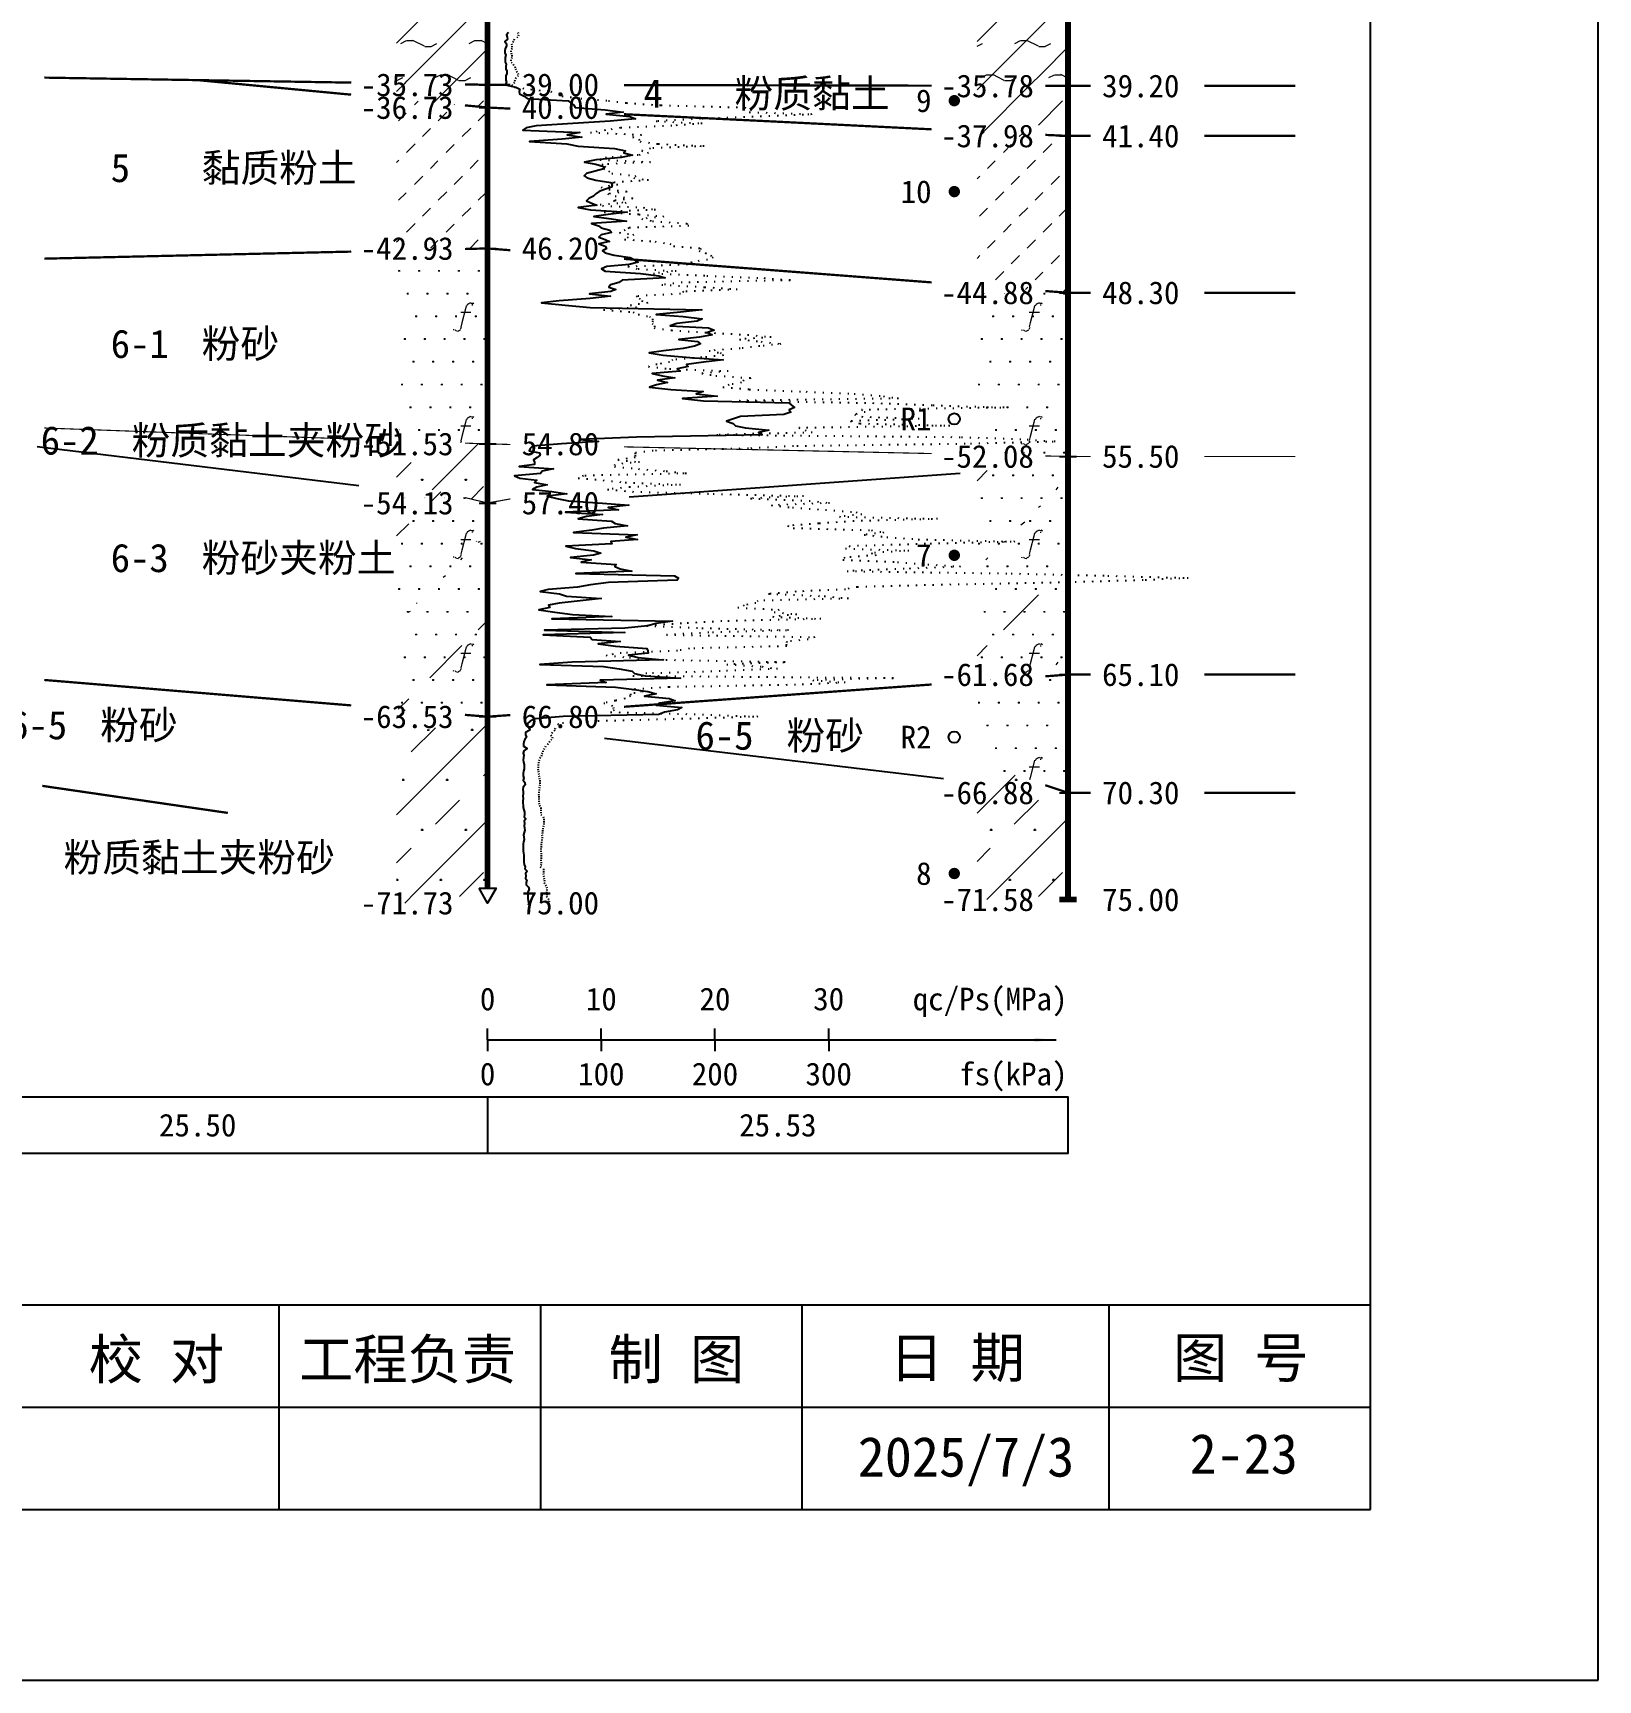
# Model space of a CAD drawing. Extents: x -37 to 3540, y -1485 to 297.
# Drawn here: x 3153.6 to 3291.2, y -891 to -746.1 of the extents above; entities that cross this region are included whole.
import ezdxf
from ezdxf.enums import TextEntityAlignment as Align

# ---------------------------------------------------------------- set-up
doc = ezdxf.new("R2010")
doc.units = 0
doc.linetypes.add('DOT', pattern=[6.35, 0, -6.35])
doc.layers.get('0').update_dxf_attribs({"linetype": 'CONTINUOUS'})
for name, color, linetype in [('CURVE', 200, 'CONTINUOUS'), ('FRAME', 7, 'CONTINUOUS'), ('HOLE', 41, 'CONTINUOUS'), ('RULER', 7, 'CONTINUOUS'), ('SAMPLE', 1, 'CONTINUOUS'), ('STRATUM', 241, 'CONTINUOUS')]:
    doc.layers.add(name, color=color, linetype=linetype)
doc.layers.add('HATCH', color=7, linetype='CONTINUOUS', lineweight=13)
doc.styles.add('ST', font='')
doc.styles.get('ST').set_extended_font_data('SimSun')
pattern_1 = [(45, (2761.5203, -891), (-2.12132, 2.12132), [10, 0]), (26.565, (2762.5944, -891.2536), (5.999823, 5.999812), [0.567, -12.849]), (0, (2762.0274, -891.2536), (0, 6), [0.567, -5.433]), (26.565, (2759.939, -891), (5.999823, 5.999812), [0.567, -12.849]), (0, (2760.446, -890.7464), (0, 6), [0.567, -5.433]), (153.435, (2762.0274, -891.2536), (-5.999818, -5e-06), [1.134, -12.2826]), (26.565, (2765.5944, -888.2536), (5.999823, 5.999812), [0.567, -12.849]), (0, (2765.0274, -888.2536), (0, 6), [0.567, -5.433]), (26.565, (2762.939, -888), (5.999823, 5.999812), [0.567, -12.849]), (0, (2763.446, -887.7464), (0, 6), [0.567, -5.433]), (153.435, (2765.0274, -888.2536), (-5.999818, -5e-06), [1.134, -12.2826])]
pattern_2 = [(45, (2761.52, -891), (-4.24264, 4.24264), [10, 0]), (45, (2762.581, -894.182), (-2.12132, 6.36396), [3, -3])]
pattern_3 = [(45, (2761.5203, -891), (-6e-07, 6.99998), [0.9473, -8.9522]), (45, (2762.9203, -889.6), (-6e-07, 6.99998), [0.9869, -8.9126]), (45, (2764.3203, -888.2), (-6e-07, 6.99998), [1.06018, -8.83931]), (45, (2765.7203, -886.8), (-6e-07, 6.99998), [0.94918, -8.95032]), (45, (2767.1203, -885.4), (-6e-07, 6.99998), [1.0365, -8.86299]), (45, (2765.0203, -891), (-6e-07, 6.99998), [1.01335, -8.88615]), (45, (2766.4203, -889.6), (-6e-07, 6.99998), [1.07896, -12.12037]), (45, (2767.8203, -888.2), (-6e-07, 6.99998), [0.99882, -8.90067]), (45, (2762.2203, -886.8), (-4e-07, 6.99998), [1.05533, -8.844165]), (45, (2763.6203, -885.4), (-4e-07, 6.99998), [1.0365, -8.86299])]
pattern_4 = [(82.875, (2760.6857, -892.206), (0.0003693, 10.0001764), [0.08929, -80.53371]), (143.13, (2760.7867, -892.2818), (-29.999964, 20.0000536), [0.12627, -49.87373]), (172.875, (2760.9639, -892.304), (-70.0002457, 9.9996603), [0.17857, -80.44443]), (206.565, (2761.1423, -892.2147), (-9.999705, -9.999687), [0.19954, -22.16046]), (243.435, (2761.2316, -892.0363), (9e-06, -9.999696), [0.19954, -22.16146]), (255.964, (2761.3209, -891.679), (-0.0002, -9.999501), [0.36813, -40.86287]), (255.964, (2761.631, -890.439), (-0.0002, -9.999501), [1.27838, -39.95262]), (255.964, (2761.6994, -890.165), (-0.0002, -9.999501), [0.28235, -40.94865]), (216.87, (2761.8896, -889.9108), (-9.999982, -10.000018), [0.12627, -49.87373]), (243.435, (2761.7886, -889.9865), (9e-06, -9.999696), [0.19954, -22.16146]), (206.565, (2762.068, -889.8215), (-9.999705, -9.999687), [0.19954, -22.16046]), (172.875, (2762.2453, -889.8437), (-70.0002457, 9.9996603), [0.17857, -80.44443]), (143.13, (2762.3463, -889.9194), (-29.999964, 20.0000536), [0.12627, -49.87373]), (82.875, (2762.3352, -890.008), (0.0003693, 10.0001764), [0.08929, -80.53371]), (0, (2761.191, -890.66), (0, 10), [0.89286, -9.10714]), (0, (2761.5453, -891), (1, 2), [0, -1.75]), (0, (2761.5203, -890.975), (1, 2), [0, -1.75]), (0, (2761.5203, -891), (1, 2), [0, -1.75]), (0, (2761.4953, -891), (1, 2), [0, -1.75]), (0, (2761.5203, -891.025), (1, 2), [0, -1.75])]
pattern_5 = [(82.875, (2759.684, -893.6533), (0.000812, 22.000388), [0.19644, -177.17416]), (143.13, (2759.9064, -893.82), (-65.99992, 44.000118), [0.2778, -109.7222]), (172.875, (2760.2962, -893.8687), (-154.00054, 21.999253), [0.39285, -176.97775]), (206.565, (2760.689, -893.672), (-21.99935, -21.99931), [0.439, -48.753]), (243.435, (2760.885, -893.28), (2e-05, -21.99933), [0.439, -48.7552]), (255.964, (2761.0816, -892.494), (-0.00044, -21.9989), [0.8099, -89.8983]), (255.964, (2761.7637, -889.7656), (-0.00044, -21.9989), [2.8124, -87.8958]), (255.964, (2761.9143, -889.163), (-0.00044, -21.9989), [0.6212, -90.087]), (216.87, (2762.333, -888.6037), (-21.99996, -22.00004), [0.2778, -109.7222]), (243.435, (2762.111, -888.77), (2e-05, -21.99933), [0.439, -48.7552]), (206.565, (2762.7255, -888.407), (-21.99935, -21.99931), [0.439, -48.753]), (172.875, (2763.1153, -888.456), (-154.00054, 21.999253), [0.39285, -176.97775]), (143.13, (2763.3376, -888.6228), (-65.99992, 44.000118), [0.2778, -109.7222]), (82.875, (2763.3132, -888.8177), (0.000812, 22.000388), [0.19644, -177.17416]), (0, (2760.795, -890.252), (0, 22), [1.9643, -20.0357]), (0, (2761.5753, -891), (2.2, 4.4), [0, -3.85]), (0, (2761.5203, -890.945), (2.2, 4.4), [0, -3.85]), (0, (2761.5203, -891), (2.2, 4.4), [0, -3.85]), (0, (2761.4653, -891), (2.2, 4.4), [0, -3.85]), (0, (2761.5203, -891.055), (2.2, 4.4), [0, -3.85])]
pattern_6 = [(45, (2761.52, -891), (-2e-06, 15.39996), [4.3383, -17.44058]), (45, (2767.709, -884.777), (-2e-06, 15.39996), [4.38607, -17.3928]), (45, (2772.669, -879.819), (-2e-06, 15.39996), [3.98994, -17.78894]), (26.565, (2761.52, -883.3), (15.4, 15.4), [0.2123, -34.22315]), (36.8699, (2763.0603, -881.76), (15.4, 15.4), [0.43504, -76.56496]), (315, (2769.22, -875.653), (15.39996, 3e-06), [0.0727, -21.70617]), (26.565, (2769.22, -891), (15.4, 15.4), [0.31845, -34.117]), (26.565, (2770.76, -889.46), (15.4, 15.4), [0.2316, -34.20383]), (90, (2771.53, -888.69), (-15.4, -1e-06), [0.0633, -15.3367]), (26.565, (2772.3, -887.92), (15.4, 15.4), [0.2002, -68.6707]), (36.8699, (2773.8403, -886.38), (15.4, 15.4), [0.24352, -76.75648]), (45, (2775.38, -884.84), (-5e-07, 15.39996), [0.24005, -21.53884]), (315, (2776.731, -883.195), (15.39996, 3e-06), [0.0727, -21.70617]), (36.8699, (2764.6003, -880.22), (15.4, 15.4), [0.22493, -76.77507]), (53.1301, (2766.1403, -878.68), (30.8, 46.2), [0.29564, -76.70436]), (53.1301, (2767.6803, -877.14), (30.8, 46.2), [0.27774, -76.72226])]

# ---------------------------------------------------------------- blocks, each defined once
blk = doc.blocks.new('图签_A3长')
for p, q in [((0, 18), (-380, 18)), ((-96, 0), (-96, 18)), ((-73, 0), (-73, 18)), ((-50, 0), (-50, 18)), ((-23, 0), (-23, 18)), ((0, 0), (0, 18)), ((-320, 9), (0, 9)), ((-380, 0), (0, 0))]:
    blk.add_line(p, q)
at = {"style": 'ST'}
for s, p in [('校 对', (-106.8, 13.23)), ('工程负责', (-84.71, 13.23)), ('制 图', (-61.06, 13.23)), ('日 期', (-36.37, 13.36)), ('图 号', (-11.42, 13.36))]:
    blk.add_text(s, height=3.5, dxfattribs=at).set_placement(p, align=Align.MIDDLE_CENTER)
for tag, p in [('01＿单位名称', (-349.98, 8.36)), ('02＿工程名称', (-271.3, 5.16)), ('04＿工程编号', (-176.51, 4.65)), ('05＿日期', (-35.59, 4.65)), ('06＿图号', (-11.16, 4.91))]:
    blk.add_attdef(tag, text='', height=3.5, dxfattribs=at).set_placement(p, align=Align.MIDDLE_CENTER)
at = {"style": 'ST', "width": 0.85}
blk.add_attdef('03＿图件名称', text='', height=3, dxfattribs=at).set_placement((-205.49, 5.05), align=Align.MIDDLE_CENTER)
blk = doc.blocks.new('Arrow')
for points in [[(-3.984779, 0.348623), (0, 0), (-3.189535, 0)], [(-3.189535, 0), (0, 0), (-3.984779, -0.348623)]]:
    blk.add_solid(points)
blk = doc.blocks.new('SampleSoilUndisturbed')
at = {"const_width": 0.5}
blk.add_lwpolyline([(-0.25, 0, 1), (0.25, 0, 1)], format="xyb", close=True, dxfattribs=at)
blk = doc.blocks.new('SampleSoilDisturbed')
blk.add_circle((0, 0), 0.5)

msp = doc.modelspace()

# ---------------------------------------------------------------- hatches: boundary and pattern name
at = {"layer": 'HATCH'}
h = msp.add_hatch(dxfattribs=at)
h.set_pattern_fill('YNNT', color=251, style=0)
h.set_pattern_definition(pattern_1)
h.paths.add_polyline_path([(3193.56, -737.03), (3185.56, -737.37), (3185.56, -750.5), (3193.56, -750.63)])
h.paths.add_polyline_path([(3167.6, -746.68), (3187.1, -746.68), (3187.1, -741.8), (3167.6, -741.8)], flags=9)
h.paths.add_polyline_path([(3181.49, -752.12), (3191.05, -752.12), (3191.05, -749.19), (3181.49, -749.19)], flags=9)
h.paths.add_polyline_path([(3181.49, -738.52), (3191.05, -738.52), (3191.05, -735.59), (3181.49, -735.59)], flags=9)
h = msp.add_hatch(dxfattribs=at)
h.set_pattern_fill('YNNT', color=251, style=0)
h.set_pattern_definition(pattern_1)
h.paths.add_polyline_path([(3244.61, -738.33), (3236.61, -738.13), (3236.61, -750.72), (3244.61, -750.73)])
h.paths.add_polyline_path([(3232.54, -752.22), (3242.1, -752.22), (3242.1, -749.29), (3232.54, -749.29)], flags=9)
h.paths.add_polyline_path([(3232.54, -739.82), (3242.1, -739.82), (3242.1, -736.89), (3232.54, -736.89)], flags=9)
h = msp.add_hatch(dxfattribs=at)
h.set_pattern_fill('FZNT', color=32, style=0)
h.set_pattern_definition(pattern_2)
h.paths.add_polyline_path([(3193.56, -750.63), (3185.56, -750.5), (3185.56, -751.88), (3193.56, -752.63)])
h.paths.add_polyline_path([(3181.49, -754.12), (3191.05, -754.12), (3191.05, -751.19), (3181.49, -751.19)], flags=9)
h.paths.add_polyline_path([(3181.49, -752.12), (3191.05, -752.12), (3191.05, -749.19), (3181.49, -749.19)], flags=9)
h = msp.add_hatch(dxfattribs=at)
h.set_pattern_fill('FZNT', color=32, style=0)
h.set_pattern_definition(pattern_2)
h.paths.add_polyline_path([(3244.61, -750.73), (3236.61, -750.72), (3236.61, -754.74), (3244.61, -755.13)])
h.paths.add_polyline_path([(3232.54, -756.62), (3242.1, -756.62), (3242.1, -753.69), (3232.54, -753.69)], flags=9)
h.paths.add_polyline_path([(3232.54, -752.22), (3242.1, -752.22), (3242.1, -749.29), (3232.54, -749.29)], flags=9)
h = msp.add_hatch(dxfattribs=at)
h.set_pattern_fill('NZFT', color=52, style=0)
h.set_pattern_definition(pattern_3)
h.paths.add_polyline_path([(3193.56, -752.63), (3185.56, -751.88), (3185.56, -765.22), (3193.56, -765.03)])
h.paths.add_polyline_path([(3181.49, -766.52), (3191.05, -766.52), (3191.05, -763.59), (3181.49, -763.59)], flags=9)
h.paths.add_polyline_path([(3181.49, -754.12), (3191.05, -754.12), (3191.05, -751.19), (3181.49, -751.19)], flags=9)
h = msp.add_hatch(dxfattribs=at)
h.set_pattern_fill('NZFT', color=52, style=0)
h.set_pattern_definition(pattern_3)
h.paths.add_polyline_path([(3244.61, -755.13), (3236.61, -754.74), (3236.61, -768.32), (3244.61, -768.93)])
h.paths.add_polyline_path([(3232.54, -770.42), (3242.1, -770.42), (3242.1, -767.49), (3232.54, -767.49)], flags=9)
h.paths.add_polyline_path([(3232.54, -756.62), (3242.1, -756.62), (3242.1, -753.69), (3232.54, -753.69)], flags=9)
h = msp.add_hatch(dxfattribs=at)
h.set_pattern_fill('FS', color=142, style=0)
h.set_pattern_definition(pattern_4)
h.paths.add_polyline_path([(3193.56, -765.03), (3185.56, -765.22), (3185.56, -781.95), (3193.56, -782.23)])
h.paths.add_polyline_path([(3181.49, -783.72), (3191.05, -783.72), (3191.05, -780.79), (3181.49, -780.79)], flags=9)
h.paths.add_polyline_path([(3181.49, -766.52), (3191.05, -766.52), (3191.05, -763.59), (3181.49, -763.59)], flags=9)
h = msp.add_hatch(dxfattribs=at)
h.set_pattern_fill('FS', color=142, style=0)
h.set_pattern_definition(pattern_4)
h.paths.add_polyline_path([(3244.61, -768.93), (3236.61, -768.32), (3236.61, -783.16), (3244.61, -783.33)])
h.paths.add_polyline_path([(3212.65, -786.31), (3239.32, -786.31), (3239.32, -781.37), (3212.65, -781.37)], flags=9)
h.paths.add_polyline_path([(3232.54, -784.82), (3242.1, -784.82), (3242.1, -781.89), (3232.54, -781.89)], flags=9)
h.paths.add_polyline_path([(3232.54, -770.42), (3242.1, -770.42), (3242.1, -767.49), (3232.54, -767.49)], flags=9)
h = msp.add_hatch(dxfattribs=at)
h.set_pattern_fill('FZNT', color=32, style=0)
h.set_pattern_definition(pattern_2)
h.paths.add_polyline_path([(3193.56, -782.23), (3185.56, -781.95), (3185.56, -785.52), (3193.56, -787.43)])
h.paths.add_polyline_path([(3181.49, -788.92), (3191.05, -788.92), (3191.05, -785.99), (3181.49, -785.99)], flags=9)
h.paths.add_polyline_path([(3181.49, -783.72), (3191.05, -783.72), (3191.05, -780.79), (3181.49, -780.79)], flags=9)
h = msp.add_hatch(dxfattribs=at)
h.set_pattern_fill('FS', color=32, scale=2.2, style=0)
h.set_pattern_definition(pattern_5)
h.paths.add_polyline_path([(3193.56, -782.23), (3185.56, -781.95), (3185.56, -785.52), (3193.56, -787.43)])
h.paths.add_polyline_path([(3181.49, -788.92), (3191.05, -788.92), (3191.05, -785.99), (3181.49, -785.99)], flags=9)
h.paths.add_polyline_path([(3181.49, -783.72), (3191.05, -783.72), (3191.05, -780.79), (3181.49, -780.79)], flags=9)
h = msp.add_hatch(dxfattribs=at)
h.set_pattern_fill('FS', color=142, style=0)
h.set_pattern_definition(pattern_4)
h.paths.add_polyline_path([(3244.61, -783.33), (3236.61, -783.16), (3236.61, -803.11), (3244.61, -802.53)])
h.paths.add_polyline_path([(3212.65, -786.31), (3239.32, -786.31), (3239.32, -781.37), (3212.65, -781.37)], flags=9)
h.paths.add_polyline_path([(3232.54, -804.02), (3242.1, -804.02), (3242.1, -801.09), (3232.54, -801.09)], flags=9)
h.paths.add_polyline_path([(3232.54, -784.82), (3242.1, -784.82), (3242.1, -781.89), (3232.54, -781.89)], flags=9)
h = msp.add_hatch(dxfattribs=at)
h.set_pattern_fill('SZFT', color=142, scale=2.2, style=0)
h.set_pattern_definition(pattern_6)
h.paths.add_polyline_path([(3244.61, -783.33), (3236.61, -783.16), (3236.61, -803.11), (3244.61, -802.53)])
h.paths.add_polyline_path([(3212.65, -786.31), (3239.32, -786.31), (3239.32, -781.37), (3212.65, -781.37)], flags=9)
h.paths.add_polyline_path([(3232.54, -804.02), (3242.1, -804.02), (3242.1, -801.09), (3232.54, -801.09)], flags=9)
h.paths.add_polyline_path([(3232.54, -784.82), (3242.1, -784.82), (3242.1, -781.89), (3232.54, -781.89)], flags=9)
h = msp.add_hatch(dxfattribs=at)
h.set_pattern_fill('FS', color=142, style=0)
h.set_pattern_definition(pattern_4)
h.paths.add_polyline_path([(3193.56, -787.43), (3185.56, -785.52), (3185.56, -805.57), (3193.56, -806.23)])
h.paths.add_polyline_path([(3167.59, -794.7), (3187.11, -794.7), (3187.11, -789.76), (3167.59, -789.76)], flags=9)
h.paths.add_polyline_path([(3181.49, -807.72), (3191.05, -807.72), (3191.05, -804.79), (3181.49, -804.79)], flags=9)
h.paths.add_polyline_path([(3181.49, -788.92), (3191.05, -788.92), (3191.05, -785.99), (3181.49, -785.99)], flags=9)
h = msp.add_hatch(dxfattribs=at)
h.set_pattern_fill('SZFT', color=142, scale=2.2, style=0)
h.set_pattern_definition(pattern_6)
h.paths.add_polyline_path([(3193.56, -787.43), (3185.56, -785.52), (3185.56, -805.57), (3193.56, -806.23)])
h.paths.add_polyline_path([(3167.59, -794.7), (3187.11, -794.7), (3187.11, -789.76), (3167.59, -789.76)], flags=9)
h.paths.add_polyline_path([(3181.49, -807.72), (3191.05, -807.72), (3191.05, -804.79), (3181.49, -804.79)], flags=9)
h.paths.add_polyline_path([(3181.49, -788.92), (3191.05, -788.92), (3191.05, -785.99), (3181.49, -785.99)], flags=9)
h = msp.add_hatch(dxfattribs=at)
h.set_pattern_fill('FS', color=142, style=0)
h.set_pattern_definition(pattern_4)
h.paths.add_polyline_path([(3244.61, -802.53), (3236.61, -803.11), (3236.61, -810.25), (3244.61, -812.93)])
h.paths.add_polyline_path([(3242.85, -809.39), (3251.65, -809.39), (3251.65, -804.44), (3242.85, -804.44)], flags=9)
h.paths.add_polyline_path([(3235.07, -808.81), (3241.65, -808.81), (3241.65, -805.14), (3235.07, -805.14)], flags=9)
h.paths.add_polyline_path([(3232.54, -804.02), (3242.1, -804.02), (3242.1, -801.09), (3232.54, -801.09)], flags=9)
h = msp.add_hatch(dxfattribs=at)
h.set_pattern_fill('FZNT', color=32, style=0)
h.set_pattern_definition(pattern_2)
h.paths.add_polyline_path([(3193.56, -806.23), (3185.56, -805.57), (3185.56, -822.63), (3193.56, -822.63), (3192.81, -821.33), (3193.56, -821.33)])
h.paths.add_polyline_path([(3167.59, -819.44), (3194.26, -819.44), (3194.26, -814.5), (3167.59, -814.5)], flags=9)
h.paths.add_polyline_path([(3181.49, -824.12), (3191.05, -824.12), (3191.05, -821.19), (3181.49, -821.19)], flags=9)
h.paths.add_polyline_path([(3181.49, -807.72), (3191.05, -807.72), (3191.05, -804.79), (3181.49, -804.79)], flags=9)
h = msp.add_hatch(dxfattribs=at)
h.set_pattern_fill('FS', color=32, scale=2.2, style=0)
h.set_pattern_definition(pattern_5)
h.paths.add_polyline_path([(3193.56, -806.23), (3185.56, -805.57), (3185.56, -822.63), (3193.56, -822.63), (3192.81, -821.33), (3193.56, -821.33)])
h.paths.add_polyline_path([(3167.59, -819.44), (3194.26, -819.44), (3194.26, -814.5), (3167.59, -814.5)], flags=9)
h.paths.add_polyline_path([(3181.49, -824.12), (3191.05, -824.12), (3191.05, -821.19), (3181.49, -821.19)], flags=9)
h.paths.add_polyline_path([(3181.49, -807.72), (3191.05, -807.72), (3191.05, -804.79), (3181.49, -804.79)], flags=9)
h = msp.add_hatch(dxfattribs=at)
h.set_pattern_fill('FZNT', color=32, style=0)
h.set_pattern_definition(pattern_2)
h.paths.add_polyline_path([(3244.61, -812.93), (3236.61, -810.25), (3236.61, -822.33), (3244.61, -822.33)])
h.paths.add_polyline_path([(3232.54, -823.82), (3242.1, -823.82), (3242.1, -820.89), (3232.54, -820.89)], flags=9)
h.paths.add_polyline_path([(3232.54, -814.42), (3242.1, -814.42), (3242.1, -811.49), (3232.54, -811.49)], flags=9)
h = msp.add_hatch(dxfattribs=at)
h.set_pattern_fill('FS', color=32, scale=2.2, style=0)
h.set_pattern_definition(pattern_5)
h.paths.add_polyline_path([(3244.61, -812.93), (3236.61, -810.25), (3236.61, -822.33), (3244.61, -822.33)])
h.paths.add_polyline_path([(3232.54, -823.82), (3242.1, -823.82), (3242.1, -820.89), (3232.54, -820.89)], flags=9)
h.paths.add_polyline_path([(3232.54, -814.42), (3242.1, -814.42), (3242.1, -811.49), (3232.54, -811.49)], flags=9)

# ---------------------------------------------------------------- linework, layer by layer
at = {"layer": 'CURVE', "color": 30, "linetype": 'Continuous'}
msp.add_lwpolyline([(3195.4, -746.03), (3195.22, -746.23), (3195.28, -746.43), (3195.3, -746.63), (3195.08, -746.83), (3195.23, -747.03), (3195.22, -747.23), (3195.1, -747.43), (3195.08, -747.63), (3195.07, -747.83), (3195.17, -748.03), (3195.1, -748.23), (3195.11, -748.43), (3195.09, -748.63), (3195.19, -748.83), (3195.16, -749.03), (3195.17, -749.23), (3195.24, -749.43), (3195.24, -749.63), (3195.15, -749.83), (3195.15, -750.03), (3195.16, -750.23), (3195.23, -750.43), (3195.11, -750.63), (3196.04, -750.83), (3196.4, -751.03), (3196.34, -751.23), (3196.36, -751.43), (3196.79, -751.63), (3197.03, -751.83), (3200.65, -752.03), (3200.88, -752.23), (3201.14, -752.43), (3201.25, -752.63), (3203.9, -752.83), (3205.48, -753.03), (3204, -753.23), (3206.08, -753.43), (3206.56, -753.63), (3204.33, -753.83), (3201.06, -754.03), (3197.82, -754.23), (3196.95, -754.43), (3196.67, -754.63), (3201.68, -754.83), (3200.56, -755.03), (3201.85, -755.23), (3200.11, -755.43), (3197.25, -755.63), (3200.54, -755.83), (3201.54, -756.03), (3204.72, -756.23), (3205.68, -756.43), (3205.53, -756.63), (3206.29, -756.83), (3205.32, -757.03), (3203.12, -757.23), (3202.07, -757.43), (3203.07, -757.63), (3203.76, -757.83), (3203.79, -758.03), (3203.03, -758.23), (3202.25, -758.43), (3202.06, -758.63), (3202.33, -758.83), (3203.07, -759.03), (3204.4, -759.23), (3204.53, -759.43), (3204.47, -759.63), (3203.84, -759.83), (3203.38, -760.03), (3203.09, -760.23), (3202.88, -760.43), (3202.46, -760.63), (3202.26, -760.83), (3202.63, -761.03), (3203.18, -761.23), (3201.53, -761.43), (3202.61, -761.63), (3205.83, -761.83), (3204.16, -762.03), (3202.9, -762.23), (3204.45, -762.43), (3205.79, -762.63), (3202.7, -762.83), (3203.3, -763.03), (3203.56, -763.23), (3204.3, -763.43), (3204.45, -763.63), (3203.56, -763.83), (3203.35, -764.03), (3203.9, -764.23), (3204.27, -764.43), (3203.33, -764.63), (3203.89, -764.83), (3204.02, -765.03), (3203.66, -765.23), (3203.9, -765.43), (3204.68, -765.63), (3206.09, -765.83), (3206.49, -766.03), (3206.79, -766.23), (3206.01, -766.43), (3204.05, -766.63), (3203.58, -766.83), (3203.91, -767.03), (3207, -767.23), (3208.62, -767.43), (3209.19, -767.63), (3205.4, -767.83), (3205.11, -768.03), (3204.38, -768.23), (3204.22, -768.43), (3204.84, -768.63), (3204.39, -768.83), (3202.53, -769.03), (3204.38, -769.23), (3202.57, -769.43), (3199.85, -769.63), (3198.29, -769.83), (3200.38, -770.03), (3202.58, -770.23), (3212.39, -770.43), (3210.53, -770.63), (3208.4, -770.83), (3210.75, -771.03), (3212.42, -771.23), (3212, -771.43), (3210.21, -771.63), (3209.62, -771.83), (3212.98, -772.03), (3213.48, -772.23), (3212.9, -772.43), (3213.32, -772.63), (3212.21, -772.83), (3210.37, -773.03), (3212.01, -773.23), (3212.3, -773.43), (3211.75, -773.63), (3210.75, -773.83), (3209.02, -774.03), (3207.76, -774.23), (3209.01, -774.43), (3211.34, -774.63), (3214.29, -774.83), (3212.56, -775.03), (3211.06, -775.23), (3211.2, -775.43), (3210.23, -775.63), (3210.49, -775.83), (3208.03, -776.03), (3208.95, -776.23), (3210.04, -776.43), (3208.49, -776.63), (3209.37, -776.83), (3208.41, -777.03), (3207.79, -777.23), (3209.67, -777.43), (3212.53, -777.63), (3211.89, -777.83), (3213.74, -778.03), (3210.7, -778.23), (3212.56, -778.43), (3220.06, -778.63), (3220.3, -778.83), (3220.55, -779.03), (3220.08, -779.23), (3220.22, -779.43), (3219.63, -779.63), (3215.8, -779.83), (3215.19, -780.03), (3214.56, -780.23), (3215.15, -780.43), (3215.37, -780.63), (3216.23, -780.83), (3218.3, -781.03), (3217.39, -781.23), (3217.72, -781.43), (3206.65, -781.63), (3201.72, -781.83), (3203.31, -782.03), (3200.06, -782.23), (3197.52, -782.43), (3197.29, -782.63), (3197.22, -782.83), (3198.12, -783.03), (3198.18, -783.23), (3197.92, -783.43), (3197.6, -783.63), (3197.69, -783.83), (3197.67, -784.03), (3196.33, -784.23), (3199.37, -784.43), (3198.35, -784.63), (3198.21, -784.83), (3195.93, -785.03), (3196.4, -785.23), (3197.9, -785.43), (3197.69, -785.63), (3198.8, -785.83), (3197.85, -786.03), (3197.51, -786.23), (3199.2, -786.43), (3200.52, -786.63), (3198.81, -786.83), (3199.64, -787.03), (3200.67, -787.23), (3203.66, -787.43), (3205.99, -787.63), (3204.16, -787.83), (3205.07, -788.03), (3200.4, -788.23), (3203.67, -788.43), (3202.26, -788.63), (3201.54, -788.83), (3204.46, -789.03), (3204.78, -789.23), (3205.87, -789.43), (3203.74, -789.63), (3202.72, -789.83), (3201.12, -790.03), (3206.72, -790.23), (3205.72, -790.43), (3206.75, -790.63), (3204.41, -790.83), (3204.5, -791.03), (3200.44, -791.23), (3201.29, -791.43), (3202.9, -791.63), (3203.53, -791.83), (3202.88, -792.03), (3200.86, -792.23), (3202.67, -792.43), (3201.78, -792.63), (3204.88, -792.83), (3204.74, -793.03), (3205.21, -793.23), (3206.25, -793.43), (3201.33, -793.63), (3209.99, -793.83), (3210.34, -794.03), (3210.22, -794.23), (3204.19, -794.43), (3202.6, -794.63), (3201.48, -794.83), (3198.89, -795.03), (3198.18, -795.23), (3199.87, -795.43), (3200.5, -795.63), (3203.54, -795.83), (3201.7, -796.03), (3199.85, -796.23), (3198.91, -796.43), (3199.02, -796.63), (3198.08, -796.83), (3199.48, -797.03), (3201.04, -797.23), (3204.49, -797.43), (3199.22, -797.63), (3209.81, -797.83), (3208.4, -798.03), (3207.64, -798.23), (3205.63, -798.43), (3198.56, -798.63), (3205.64, -798.83), (3198.45, -799.03), (3202.59, -799.23), (3202.77, -799.43), (3205.23, -799.63), (3203.28, -799.83), (3204.82, -800.03), (3207.57, -800.23), (3207.65, -800.43), (3207.68, -800.63), (3205.95, -800.83), (3206.8, -801.03), (3208.9, -801.23), (3201.01, -801.43), (3198.15, -801.63), (3203.76, -801.83), (3205.14, -802.03), (3206.28, -802.23), (3206.47, -802.43), (3207.42, -802.63), (3210.53, -802.83), (3203.45, -803.03), (3203.99, -803.23), (3198.78, -803.43), (3204.81, -803.63), (3206.46, -803.83), (3207.64, -804.03), (3208.38, -804.23), (3207.35, -804.43), (3209.57, -804.63), (3210.06, -804.83), (3208.7, -805.03), (3208.39, -805.23), (3210.63, -805.43), (3210.25, -805.63), (3209.11, -805.83), (3208.63, -806.03), (3200.21, -806.23), (3197.75, -806.43), (3197.31, -806.63), (3197.06, -806.83), (3197.07, -807.03), (3197.23, -807.23), (3197.26, -807.43), (3196.89, -807.63), (3196.9, -807.83), (3196.98, -808.03), (3196.82, -808.23), (3196.75, -808.43), (3196.72, -808.63), (3196.73, -808.83), (3197.03, -809.03), (3196.76, -809.23), (3196.7, -809.43), (3196.74, -809.63), (3196.73, -809.83), (3196.7, -810.03), (3196.72, -810.23), (3196.77, -810.43), (3196.77, -810.63), (3196.77, -810.83), (3196.73, -811.03), (3196.7, -811.23), (3196.7, -811.43), (3196.74, -811.63), (3196.7, -811.83), (3196.84, -812.03), (3196.85, -812.23), (3196.68, -812.43), (3196.66, -812.63), (3196.68, -812.83), (3196.7, -813.03), (3196.65, -813.23), (3196.68, -813.43), (3196.67, -813.63), (3196.65, -813.83), (3196.68, -814.03), (3196.7, -814.23), (3196.74, -814.43), (3196.8, -814.63), (3196.8, -814.83), (3196.78, -815.03), (3196.92, -815.23), (3196.77, -815.43), (3196.8, -815.63), (3196.79, -815.83), (3196.8, -816.03), (3196.83, -816.23), (3196.79, -816.43), (3196.72, -816.63), (3196.74, -816.83), (3196.77, -817.03), (3196.72, -817.23), (3196.69, -817.43), (3196.69, -817.63), (3196.69, -817.83), (3196.7, -818.03), (3196.71, -818.23), (3196.74, -818.43), (3196.76, -818.63), (3196.75, -818.83), (3196.76, -819.03), (3196.79, -819.23), (3196.85, -819.43), (3196.83, -819.63), (3197.03, -819.83), (3196.9, -820.03), (3196.92, -820.23), (3196.89, -820.43), (3197.01, -820.63), (3196.95, -820.83), (3196.96, -821.03), (3197.17, -821.23), (3197.21, -821.43), (3197.1, -821.63), (3197.09, -821.83), (3197.11, -822.03), (3197.1, -822.23), (3197.14, -822.43), (3197.18, -822.63), (3197.12, -822.83)], dxfattribs=at)
at = {"layer": 'CURVE', "color": 100, "linetype": 'DOT', "ltscale": 0.1}
msp.add_lwpolyline([(3196.23, -746.03), (3196.27, -746.23), (3196.2, -746.43), (3195.91, -746.63), (3195.84, -746.83), (3195.67, -747.03), (3195.7, -747.23), (3195.71, -747.43), (3195.6, -747.63), (3195.62, -747.83), (3195.7, -748.03), (3195.69, -748.23), (3195.61, -748.43), (3195.62, -748.63), (3195.82, -748.83), (3195.96, -749.03), (3196.02, -749.23), (3196.09, -749.43), (3196.23, -749.63), (3196.24, -749.83), (3196.07, -750.03), (3195.95, -750.23), (3195.92, -750.43), (3195.67, -750.63), (3195.93, -750.83), (3197.34, -751.03), (3199.12, -751.23), (3200.05, -751.43), (3200.1, -751.63), (3201.75, -751.83), (3204.19, -752.03), (3205.76, -752.23), (3208.82, -752.43), (3216.18, -752.63), (3216.74, -752.83), (3216.58, -753.03), (3222.07, -753.23), (3217.64, -753.43), (3212.3, -753.63), (3208.38, -753.83), (3212.42, -754.03), (3209.77, -754.23), (3205.25, -754.43), (3203.92, -754.63), (3202.61, -754.83), (3207.1, -755.03), (3206.32, -755.23), (3206.87, -755.43), (3206.97, -755.63), (3208.57, -755.83), (3212.6, -756.03), (3207.89, -756.23), (3207.12, -756.43), (3207.71, -756.63), (3206.81, -756.83), (3204.01, -757.03), (3203.45, -757.23), (3207.89, -757.43), (3203.6, -757.63), (3203.92, -757.83), (3203.74, -758.03), (3204.19, -758.23), (3204.48, -758.43), (3206.59, -758.63), (3206.41, -758.83), (3207.7, -759.03), (3204.55, -759.23), (3205, -759.43), (3203.55, -759.63), (3204.23, -759.83), (3205.84, -760.03), (3204.13, -760.23), (3204.77, -760.43), (3206.32, -760.63), (3204.63, -760.83), (3205.75, -761.03), (3202.92, -761.23), (3207.25, -761.43), (3208.32, -761.63), (3203.82, -761.83), (3206.89, -762.03), (3209.07, -762.23), (3207.12, -762.43), (3208.06, -762.63), (3211.07, -762.83), (3211.26, -763.03), (3205.99, -763.23), (3205.65, -763.43), (3205.14, -763.63), (3206.42, -763.83), (3205.91, -764.03), (3205.61, -764.23), (3208.29, -764.43), (3209.6, -764.63), (3209.92, -764.83), (3212.33, -765.03), (3212.16, -765.23), (3212.71, -765.43), (3213.19, -765.63), (3213.4, -765.83), (3212.91, -766.03), (3211.45, -766.23), (3211.87, -766.43), (3205.9, -766.63), (3206.79, -766.83), (3210.15, -767.03), (3208.15, -767.23), (3212.83, -767.43), (3217.87, -767.63), (3220.19, -767.83), (3210.68, -768.03), (3208.87, -768.23), (3212.65, -768.43), (3215.51, -768.63), (3210.78, -768.83), (3210.54, -769.03), (3206.62, -769.23), (3206.9, -769.43), (3207.11, -769.63), (3207.64, -769.83), (3206.12, -770.03), (3206.66, -770.23), (3203.76, -770.43), (3206.37, -770.63), (3206.81, -770.83), (3207.79, -771.03), (3208.05, -771.23), (3208.08, -771.43), (3208.03, -771.63), (3208.25, -771.83), (3208.21, -772.03), (3209.72, -772.23), (3212.76, -772.43), (3216.45, -772.63), (3218.49, -772.83), (3215.73, -773.03), (3217.62, -773.23), (3219.35, -773.43), (3217.5, -773.63), (3215.78, -773.83), (3213.04, -774.03), (3214.02, -774.23), (3214.3, -774.43), (3212.4, -774.63), (3209.83, -774.83), (3209.57, -775.03), (3208.46, -775.23), (3207.7, -775.43), (3209.57, -775.63), (3214.73, -775.83), (3212.39, -776.03), (3213.63, -776.23), (3216.71, -776.43), (3216.1, -776.63), (3215.89, -776.83), (3214.81, -777.03), (3214.26, -777.23), (3216.58, -777.43), (3221.57, -777.63), (3225.79, -777.83), (3228.38, -778.03), (3229.69, -778.23), (3215.7, -778.43), (3227.42, -778.63), (3232.73, -778.83), (3238.99, -779.03), (3226.44, -779.23), (3226.78, -779.43), (3225.86, -779.63), (3226.45, -779.83), (3231.52, -780.03), (3225.48, -780.23), (3226.33, -780.43), (3234.21, -780.63), (3220.94, -780.83), (3221.48, -781.03), (3222.11, -781.23), (3213.72, -781.43), (3235.23, -781.63), (3241.02, -781.83), (3243.48, -782.03), (3235.57, -782.23), (3220.47, -782.43), (3216.51, -782.63), (3208.12, -782.83), (3206.54, -783.03), (3206.53, -783.23), (3206.55, -783.43), (3205.02, -783.63), (3206.92, -783.83), (3204.74, -784.03), (3204.72, -784.23), (3206.82, -784.43), (3209.28, -784.63), (3211.04, -784.83), (3201.99, -785.03), (3201.54, -785.23), (3203.72, -785.43), (3205.67, -785.63), (3210.54, -785.83), (3206.07, -786.03), (3204.12, -786.23), (3206.29, -786.43), (3213.4, -786.63), (3221.36, -786.83), (3216.69, -787.03), (3221.84, -787.23), (3223.64, -787.43), (3218.51, -787.63), (3220.37, -787.83), (3223.27, -788.03), (3225.98, -788.23), (3226.48, -788.43), (3224.5, -788.63), (3233.14, -788.83), (3225.77, -789.03), (3222.69, -789.23), (3219.95, -789.43), (3220.44, -789.63), (3227.33, -789.83), (3228.42, -790.03), (3226.69, -790.23), (3228.67, -790.43), (3231.44, -790.63), (3239.94, -790.83), (3232.07, -791.03), (3225.43, -791.23), (3225.03, -791.43), (3230.62, -791.63), (3227.31, -791.83), (3227.73, -792.03), (3224.97, -792.23), (3224.81, -792.43), (3229.6, -792.63), (3232.28, -792.83), (3235.16, -793.03), (3230.2, -793.23), (3225.18, -793.43), (3239.6, -793.63), (3248.11, -793.83), (3255.18, -794.03), (3251.22, -794.23), (3243.86, -794.43), (3233.54, -794.63), (3226.09, -794.83), (3225.04, -795.03), (3220.69, -795.23), (3218.26, -795.43), (3223.17, -795.63), (3225.29, -795.83), (3217.34, -796.03), (3217.16, -796.23), (3216.13, -796.43), (3215.57, -796.63), (3219.21, -796.83), (3218.76, -797.03), (3220.75, -797.23), (3218.63, -797.43), (3222.88, -797.63), (3214.16, -797.83), (3210.61, -798.03), (3207.53, -798.23), (3212.41, -798.43), (3220.04, -798.63), (3213.02, -798.83), (3209.29, -799.03), (3222.33, -799.23), (3221.76, -799.43), (3219.87, -799.63), (3219.81, -799.83), (3219.87, -800.03), (3211.32, -800.23), (3210.27, -800.43), (3205.32, -800.63), (3203.98, -800.83), (3206.03, -801.03), (3209.25, -801.23), (3219.73, -801.43), (3214.59, -801.63), (3217.7, -801.83), (3219.07, -802.03), (3214.03, -802.23), (3207.57, -802.43), (3206.34, -802.63), (3229.25, -802.83), (3222.16, -803.03), (3225.01, -803.23), (3220.64, -803.43), (3209.5, -803.63), (3206.29, -803.83), (3207.25, -804.03), (3206.13, -804.23), (3206.13, -804.43), (3205.65, -804.63), (3204.8, -804.83), (3203.78, -805.03), (3204.5, -805.23), (3204.6, -805.43), (3204.69, -805.63), (3204.38, -805.83), (3212.46, -806.03), (3217.33, -806.23), (3210.71, -806.43), (3203.17, -806.63), (3199.74, -806.83), (3199.91, -807.03), (3199.5, -807.23), (3199.46, -807.43), (3199.27, -807.63), (3199.12, -807.83), (3199.28, -808.03), (3199.18, -808.23), (3199.03, -808.43), (3198.89, -808.63), (3198.66, -808.83), (3198.54, -809.03), (3198.43, -809.23), (3198.38, -809.43), (3198.3, -809.63), (3198.22, -809.83), (3198.09, -810.03), (3198.04, -810.23), (3198.02, -810.43), (3198.01, -810.63), (3197.98, -810.83), (3198.01, -811.03), (3198.05, -811.23), (3198.07, -811.43), (3198.1, -811.63), (3198.14, -811.83), (3198.15, -812.03), (3198.14, -812.23), (3198.11, -812.43), (3198.1, -812.63), (3198.08, -812.83), (3198.04, -813.03), (3198.07, -813.23), (3198.06, -813.43), (3198.06, -813.63), (3198.08, -813.83), (3198.12, -814.03), (3198.24, -814.23), (3198.23, -814.43), (3198.24, -814.63), (3198.23, -814.83), (3198.44, -815.03), (3198.52, -815.23), (3198.5, -815.43), (3198.52, -815.63), (3198.47, -815.83), (3198.41, -816.03), (3198.4, -816.23), (3198.39, -816.43), (3198.34, -816.63), (3198.36, -816.83), (3198.33, -817.03), (3198.3, -817.23), (3198.28, -817.43), (3198.27, -817.63), (3198.25, -817.83), (3198.25, -818.03), (3198.26, -818.23), (3198.28, -818.43), (3198.27, -818.63), (3198.25, -818.83), (3198.26, -819.03), (3198.3, -819.23), (3198.18, -819.43), (3198.48, -819.63), (3198.49, -819.83), (3198.46, -820.03), (3198.48, -820.23), (3198.51, -820.43), (3198.56, -820.63), (3198.53, -820.83), (3198.66, -821.03), (3198.74, -821.23), (3198.78, -821.43), (3198.74, -821.63), (3198.76, -821.83), (3198.75, -822.03), (3198.9, -822.23), (3198.97, -822.43), (3198.94, -822.63), (3198.94, -822.83)], dxfattribs=at)
at = {"layer": 'FRAME', "color": 245, "linetype": 'Continuous'}
for p, q in [((3291.23, -891), (3291.23, -594)), ((2629.8, -891), (3291.23, -891))]:
    msp.add_line(p, q, dxfattribs=at)
at = {"layer": 'FRAME', "linetype": 'Continuous'}
for p, q in [((3271.23, -876), (3271.23, -609)), ((2649.8, -876), (3271.23, -876))]:
    msp.add_line(p, q, dxfattribs=at)
at = {"layer": 'HOLE', "linetype": 'Continuous', "const_width": 0.5}
for points in [[(3193.56, -672.63), (3193.56, -821.33)], [(3244.61, -672.33), (3244.61, -822.33)], [(3243.86, -822.33), (3245.36, -822.33)]]:
    msp.add_lwpolyline(points, dxfattribs=at)
at = {"layer": 'HOLE', "linetype": 'Continuous'}
for points in [[(3192.81, -750.63), (3194.31, -750.63)], [(3243.86, -750.73), (3245.36, -750.73)], [(3192.81, -752.63), (3194.31, -752.63)], [(3243.86, -755.13), (3245.36, -755.13)], [(3192.81, -765.03), (3194.31, -765.03)], [(3243.86, -768.93), (3245.36, -768.93)], [(3192.81, -782.23), (3194.31, -782.23)], [(3243.86, -783.33), (3245.36, -783.33)], [(3192.81, -787.43), (3194.31, -787.43)], [(3243.86, -802.53), (3245.36, -802.53)], [(3192.81, -806.23), (3194.31, -806.23)], [(3243.86, -812.93), (3245.36, -812.93)]]:
    msp.add_lwpolyline(points, dxfattribs=at)
msp.add_lwpolyline([(3192.81, -821.33), (3194.31, -821.33), (3193.56, -822.63)], close=True, dxfattribs=at)
at = {"layer": 'RULER', "linetype": 'Continuous'}
for points in [[(3193.56, -834.67), (3193.56, -833.67)], [(3193.56, -834.67), (3243.56, -834.67)], [(3193.56, -834.67), (3193.56, -835.67)], [(3203.56, -834.67), (3203.56, -833.67)], [(3203.56, -834.67), (3203.56, -835.67)], [(3213.56, -834.67), (3213.56, -833.67)], [(3213.56, -834.67), (3213.56, -835.67)], [(3223.56, -834.67), (3223.56, -833.67)], [(3223.56, -834.67), (3223.56, -835.67)], [(3142.56, -839.67), (3193.56, -839.67), (3193.56, -844.67), (3142.56, -844.67)], [(3193.56, -839.67), (3244.61, -839.67), (3244.61, -844.67), (3193.56, -844.67)]]:
    msp.add_lwpolyline(points, dxfattribs=at)
at = {"layer": 'STRATUM', "linetype": 'Continuous'}
for points, const_width in [([(3154.56, -750), (3168.06, -750.22), (3181.56, -750.44)], 0.2), ([(3168.06, -750.22), (3180.81, -751.43), (3181.56, -751.5)], 0.2), ([(3191.56, -750.6), (3193.56, -750.63), (3195.56, -750.64)], 0.2), ([(3205.56, -750.66), (3219.09, -750.68), (3232.61, -750.71)], 0.2), ([(3242.61, -750.73), (3244.61, -750.73), (3246.61, -750.73)], 0.2), ([(3256.61, -750.73), (3264.61, -750.73)], 0.2), ([(3191.56, -752.44), (3193.56, -752.63), (3195.56, -752.73)], 0.2), ([(3205.56, -753.22), (3219.09, -753.88), (3232.61, -754.55)], 0.2), ([(3242.61, -755.04), (3244.61, -755.13), (3246.61, -755.13)], 0.2), ([(3256.61, -755.13), (3264.61, -755.13)], 0.2), ([(3154.56, -765.93), (3168.06, -765.62), (3181.56, -765.31)], 0.2), ([(3191.56, -765.08), (3193.56, -765.03), (3195.56, -765.19)], 0.2), ([(3205.56, -765.95), (3219.09, -766.98), (3232.61, -768.02)], 0.2), ([(3242.61, -768.78), (3244.61, -768.93), (3246.61, -768.93)], 0.2), ([(3256.61, -768.93), (3264.61, -768.93)], 0.2), ([(3154.56, -780.83), (3168.06, -781.32), (3181.56, -781.8)], 0.1), ([(3191.56, -782.16), (3193.56, -782.23), (3195.56, -782.28)], 0.1), ([(3205.56, -782.49), (3219.09, -782.78), (3232.61, -783.08)], 0.1), ([(3242.61, -783.29), (3244.61, -783.33), (3246.61, -783.33)], 0.1), ([(3256.61, -783.33), (3264.61, -783.33)], 0.1), ([(3191.56, -786.95), (3193.56, -787.43), (3195.56, -787.07)], 0.1), ([(3154.56, -803), (3168.06, -804.12), (3181.56, -805.24)], 0.2), ([(3242.61, -802.68), (3244.61, -802.53), (3246.61, -802.53)], 0.2), ([(3256.61, -802.53), (3264.61, -802.53)], 0.2), ([(3205.56, -805.36), (3219.09, -804.38), (3232.61, -803.4)], 0.2), ([(3191.56, -806.07), (3193.56, -806.23), (3195.56, -806.09)], 0.2), ([(3154.39, -812.32), (3154.39, -812.32), (3170.71, -814.7)], 0.2), ([(3242.61, -812.26), (3244.61, -812.93), (3246.61, -812.93)], 0.2), ([(3256.61, -812.93), (3264.61, -812.93)], 0.2)]:
    msp.add_lwpolyline(points, dxfattribs=dict(at, const_width=const_width))
at = {"layer": 'STRATUM'}
for points in [[(3182.23, -785.93), (3153.94, -782.5)], [(3206.02, -786.88), (3235.13, -784.8)], [(3233.65, -811.69), (3203.85, -808.15)]]:
    msp.add_lwpolyline(points, dxfattribs=at)

# ---------------------------------------------------------------- block references
at = {"layer": 'FRAME'}
ref = msp.add_blockref('图签_A3长', (3271.23, -876), dxfattribs=at)
ref.add_attrib('05＿日期', '2025/7/3', dxfattribs={"layer": '0', "height": 3.5, "style": 'ST'}).set_placement((3235.64, -871.35), align=Align.MIDDLE_CENTER)
ref.add_attrib('06＿图号', '2-23', dxfattribs={"layer": '0', "height": 3.5, "style": 'ST'}).set_placement((3260.07, -871.09), align=Align.MIDDLE_CENTER)
at = {"layer": 'RULER', "xscale": 0.5, "yscale": 0.5, "zscale": 0.5}
msp.add_blockref('Arrow', (3243.56, -834.67), dxfattribs=at)
at = {"layer": 'SAMPLE'}
for name, p in [('SampleSoilUndisturbed', (3234.61, -752.03)), ('SampleSoilUndisturbed', (3234.61, -760.03)), ('SampleSoilDisturbed', (3234.61, -780.03)), ('SampleSoilUndisturbed', (3234.61, -792.03)), ('SampleSoilDisturbed', (3234.61, -808.03)), ('SampleSoilUndisturbed', (3234.61, -820.03))]:
    msp.add_blockref(name, p, dxfattribs=at)

# ---------------------------------------------------------------- texts
at = {"layer": 'HOLE', "style": 'ST'}
for s, p in [('-35.73', (3190.56, -750.63)), ('-35.78', (3241.61, -750.73)), ('-36.73', (3190.56, -752.63)), ('-37.98', (3241.61, -755.13)), ('-42.93', (3190.56, -765.03)), ('-44.88', (3241.61, -768.93)), ('-51.53', (3190.56, -782.23)), ('-52.08', (3241.61, -783.33)), ('-54.13', (3190.56, -787.43)), ('-61.68', (3241.61, -802.53)), ('-63.53', (3190.56, -806.23)), ('-66.88', (3241.61, -812.93)), ('-71.73', (3190.56, -822.63)), ('-71.58', (3241.61, -822.33))]:
    msp.add_text(s, height=2, dxfattribs=at).set_placement(p, align=Align.MIDDLE_RIGHT)
for s, p in [('39.00', (3196.56, -750.63)), ('39.20', (3247.61, -750.73)), ('40.00', (3196.56, -752.63)), ('41.40', (3247.61, -755.13)), ('46.20', (3196.56, -765.03)), ('48.30', (3247.61, -768.93)), ('54.80', (3196.56, -782.23)), ('55.50', (3247.61, -783.33)), ('57.40', (3196.56, -787.43)), ('65.10', (3247.61, -802.53)), ('66.80', (3196.56, -806.23)), ('70.30', (3247.61, -812.93)), ('75.00', (3196.56, -822.63)), ('75.00', (3247.61, -822.33))]:
    msp.add_text(s, height=2, dxfattribs=at).set_placement(p, align=Align.MIDDLE_LEFT)
at = {"layer": 'RULER', "style": 'ST'}
for s, p in [('0', (3193.56, -832.67)), ('10', (3203.56, -832.67)), ('20', (3213.56, -832.67)), ('30', (3223.56, -832.67))]:
    msp.add_text(s, height=2, dxfattribs=at).set_placement(p, align=Align.BOTTOM_CENTER)
msp.add_text('qc/Ps(MPa)', height=2, dxfattribs=at).set_placement((3244.56, -832.67), align=Align.BOTTOM_RIGHT)
for s, p in [('0', (3193.56, -836.67)), ('100', (3203.56, -836.67)), ('200', (3213.56, -836.67)), ('300', (3223.56, -836.67))]:
    msp.add_text(s, height=2, dxfattribs=at).set_placement(p, align=Align.TOP_CENTER)
msp.add_text('fs(kPa)', height=2, dxfattribs=at).set_placement((3244.56, -836.67), align=Align.TOP_RIGHT)
for s, p in [('25.50', (3168.06, -842.17)), ('25.53', (3219.09, -842.17))]:
    msp.add_text(s, height=2, dxfattribs=at).set_placement(p, align=Align.MIDDLE_CENTER)
at = {"layer": 'SAMPLE', "style": 'ST'}
for s, p in [('9', (3232.61, -752.03)), ('10', (3232.61, -760.03)), ('R1', (3232.61, -780.03)), ('7', (3232.61, -792.03)), ('R2', (3232.61, -808.03)), ('8', (3232.61, -820.03))]:
    msp.add_text(s, height=2, dxfattribs=at).set_placement(p, align=Align.MIDDLE_RIGHT)
at = {"layer": 'STRATUM', "style": 'ST'}
for s, p in [('4', (3207.28, -751.39)), ('粉质黏土', (3215.28, -751.39)), ('黏质粉土', (3168.41, -757.94)), ('5', (3160.41, -757.94)), ('6-1', (3160.41, -773.42)), ('粉砂', (3168.41, -773.42)), ('6-2', (3154.25, -781.92)), ('粉质黏土夹粉砂', (3162.25, -781.92)), ('6-3', (3160.41, -792.26)), ('粉砂夹粉土', (3168.41, -792.26)), ('6-5', (3151.48, -806.97)), ('粉砂', (3159.48, -806.97)), ('6-5', (3211.85, -807.89)), ('粉砂', (3219.85, -807.89)), ('粉质黏土夹粉砂', (3156.26, -818.62))]:
    msp.add_text(s, height=2.5, dxfattribs=at).set_placement(p, align=Align.MIDDLE_LEFT)

doc.saveas('drawing.dxf')
